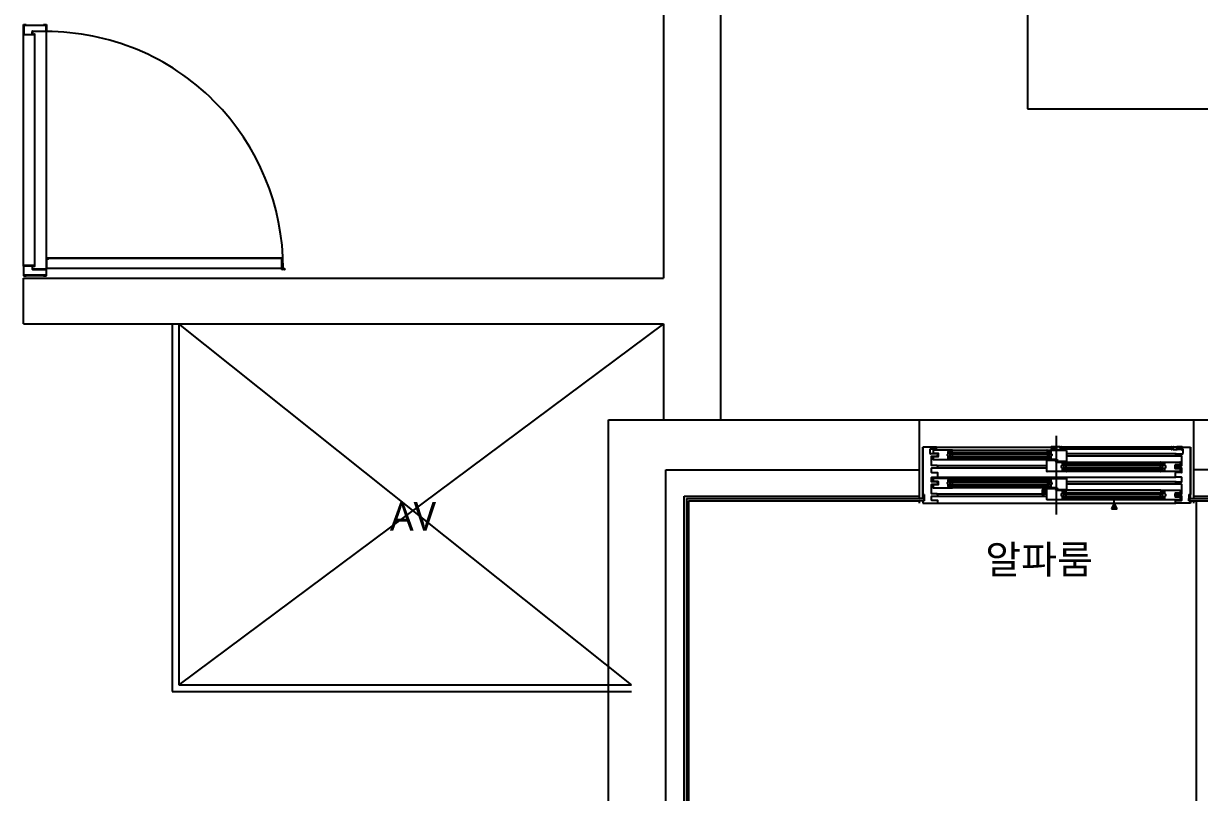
# Model space of a CAD drawing. Header units: millimetres. Extents: x -33000 to 294000, y 0 to 42408.
# Drawn here: x 9300 to 14445, y 19622 to 22990 of the extents above; entities that cross this region are included whole.
import ezdxf
from ezdxf.enums import TextEntityAlignment as Align

# ---------------------------------------------------------------- set-up
doc = ezdxf.new("R2010")
doc.units = ezdxf.units.MM
doc.header["$LTSCALE"] = 50
doc.layers.add('arch', color=8, linetype='Continuous')
doc.layers.add('실명', color=9, linetype='Continuous')
doc.styles.add('FORTELINE', font='malgun.ttf')

msp = doc.modelspace()

# ---------------------------------------------------------------- hatches: boundary and pattern name
at = {"layer": 'arch'}
h = msp.add_hatch(color=256, dxfattribs=at)
h.dxf.hatch_style = 1
h.paths.add_polyline_path([(14059.2, 20864.5), (14084.2, 20864.5), (14071.7, 20889.5)])

# ---------------------------------------------------------------- linework, layer by layer
for p, q in [((12099.6, 25674.6), (12099.6, 21874.5)), ((12349.6, 25674.6), (12349.6, 21254.5)), ((13692.1, 25674.6), (13692.1, 22616.3)), ((9299.6, 22941.9), (9299.6, 22984.5)), ((9299.6, 22984.5), (9311.6, 22984.5)), ((9311.6, 22982.9), (9301.2, 22982.9)), ((9301.2, 22982.9), (9301.2, 22941.9)), ((9311.6, 22984.5), (9311.6, 22982.9)), ((9337, 22943.5), (9337, 22953.7)), ((9338.6, 22953.7), (9338.6, 22943.5)), ((9339.4, 22956.1), (9397.2, 22956.1)), ((9397.2, 22954.5), (9339.4, 22954.5)), ((9387.6, 22982.9), (9387.6, 22984.5)), ((9387.6, 22984.5), (9399.6, 22984.5)), ((9398, 22982.9), (9387.6, 22982.9)), ((9398, 22956.9), (9398, 22982.9)), ((9399.6, 22984.5), (9399.6, 22956.9)), ((9399.6, 21962.5), (9399.6, 22954.5)), ((9299.6, 21927.1), (9299.6, 22941.9)), ((9348, 22939.5), (9302, 22939.5)), ((9339.4, 22942.7), (9348, 22942.7)), ((9349.6, 21927.9), (9349.6, 22941.1)), ((13692.1, 22616.3), (25734.6, 22616.3)), ((9299.6, 21927.1), (9299.6, 21884.5)), ((9301.2, 21886.1), (9301.2, 21927.1)), ((9348, 21929.5), (9302, 21929.5)), ((9337, 21925.5), (9337, 21915.3)), ((9338.6, 21915.3), (9338.6, 21925.5)), ((9339.4, 21926.3), (9348, 21926.3)), ((9398.6, 21958.3), (9398.6, 21919.3)), ((9399.4, 21958.3), (9399.4, 21919.3)), ((9399.8, 21962.5), (10429.1, 21962.5)), ((10429.1, 21961.7), (9399.8, 21961.7)), ((9407.6, 21960.9), (9399.8, 21960.9)), ((9399.8, 21960.1), (9407.6, 21960.1)), ((9400.4, 21959.3), (9407.6, 21959.3)), ((9400.4, 21918.3), (10425, 21918.3)), ((10430.5, 21913.6), (10426.3, 21917.8)), ((10430.1, 21915.6), (10430.1, 21960.7)), ((10430.9, 21915.6), (10430.9, 21960.7)), ((9299.6, 21884.5), (9311.6, 21884.5)), ((9299.6, 21874.5), (12099.6, 21874.5)), ((9299.6, 21674.5), (9299.6, 21874.5)), ((9311.6, 21886.1), (9301.2, 21886.1)), ((9311.6, 21884.5), (9311.6, 21886.1)), ((9397.2, 21914.5), (9339.4, 21914.5)), ((9339.4, 21912.9), (9397.2, 21912.9)), ((9398, 21886.1), (9387.6, 21886.1)), ((9387.6, 21886.1), (9387.6, 21884.5)), ((9387.6, 21884.5), (9399.6, 21884.5)), ((9398, 21912.1), (9398, 21886.1)), ((9399.6, 21912.1), (9399.6, 21917.5)), ((9399.6, 21884.5), (9399.6, 21912.1)), ((9400.4, 21917.5), (10425, 21917.5)), ((10429.9, 21913.1), (10425.7, 21917.2)), ((10441.9, 21913.3), (10431.2, 21913.3)), ((10441.9, 21912.5), (10431.2, 21912.5)), ((10441.9, 21914.6), (10431.9, 21914.6)), ((10441.9, 21913.8), (10431.9, 21913.8)), ((10441.9, 21915.9), (10433.9, 21915.9)), ((10433.9, 21914.6), (10433.9, 21915.9)), ((10441.9, 21915.1), (10433.9, 21915.1)), ((10435.6, 21912.5), (10435.6, 21915.9)), ((9299.6, 21674.5), (12099.6, 21674.5)), ((12099.6, 21674.5), (9979.6, 20094.5)), ((11959.6, 20094.5), (9979.6, 21674.5)), ((11859.6, 21254.5), (13219.6, 21254.5)), ((11859.6, 18464.5), (11859.6, 21254.5)), ((13219.6, 21034.5), (13219.6, 21254.5)), ((13219.6, 21254.5), (14419.6, 21254.5)), ((14419.6, 21254.5), (15599.6, 21254.5)), ((14419.6, 21034.5), (14419.6, 21254.5)), ((13819.6, 20839.5), (13819.6, 21184.5)), ((13219.6, 20909), (13219.6, 21134.5)), ((13234.6, 20909), (13234.6, 21134.5)), ((13234.6, 21134.5), (13234.6, 20927.5)), ((13292.6, 21134.5), (13234.6, 21134.5)), ((13266.6, 21106.5), (13266.6, 21125.5)), ((13267.6, 21126.5), (13292.6, 21126.5)), ((13296.1, 21105.5), (13267.6, 21105.5)), ((13271.6, 21054.5), (13271.6, 21094.5)), ((13272.6, 21095.5), (13296.1, 21095.5)), ((13279.6, 21120.5), (13279.6, 21109)), ((13364.1, 21121), (13280.1, 21121)), ((13280.1, 21108.5), (13300.9, 21108.5)), ((13292.6, 21134.5), (13819.2, 21134.5)), ((13293.6, 21127.5), (13293.6, 21133.5)), ((13296.6, 21104.4), (13296.6, 21105)), ((13296.6, 21096), (13296.6, 21096.7)), ((13301.9, 21107.5), (13301.9, 21093.5)), ((13342.1, 21098.3), (13342.1, 21102.7)), ((13342.3, 21103.2), (13345.3, 21104.9)), ((13345.3, 21096.2), (13342.3, 21097.9)), ((13345.6, 21105.3), (13345.6, 21115.5)), ((13345.6, 21085.5), (13345.6, 21095.7)), ((13346.1, 21116), (13361.1, 21116)), ((13352.6, 21111.5), (13789.1, 21111.5)), ((13352.6, 21111.5), (13352.6, 21089.5)), ((13352.6, 21105.5), (13789.1, 21105.5)), ((13352.6, 21095.5), (13789.1, 21095.5)), ((13360.6, 21114.5), (13357.6, 21114.5)), ((13357.6, 21114.5), (13357.6, 21113)), ((13357.6, 21113), (13362.1, 21113)), ((13361.1, 21116), (13361.1, 21115)), ((13362.6, 21113.5), (13362.6, 21120)), ((13362.6, 21120), (13364.1, 21120)), ((13362.6, 21114.1), (13365.1, 21111.5)), ((13362.6, 21105.5), (13362.6, 21095.5)), ((13364.1, 21121), (13777.6, 21121)), ((13779.1, 21114.1), (13776.5, 21111.5)), ((13777.6, 21121), (13861.6, 21121)), ((13779.1, 21120), (13777.6, 21120)), ((13779.1, 21113.5), (13779.1, 21120)), ((13779.1, 21105.5), (13779.1, 21095.5)), ((13784.1, 21113), (13779.6, 21113)), ((13795.6, 21116), (13780.6, 21116)), ((13780.6, 21116), (13780.6, 21115)), ((13781.1, 21114.5), (13784.1, 21114.5)), ((13784.1, 21114.5), (13784.1, 21113)), ((13789.1, 21111.5), (13789.1, 21089.5)), ((13796.1, 21104.8), (13796.1, 21115.5)), ((13796.1, 21085.5), (13796.1, 21095.2)), ((13796.2, 21125), (13796.2, 21123)), ((13799.3, 21102.7), (13796.3, 21104.4)), ((13796.3, 21095.7), (13799.3, 21097.4)), ((13835.2, 21136.5), (13796.7, 21136.5)), ((13796.7, 21135.5), (13818.7, 21135.5)), ((13818.7, 21125.5), (13796.7, 21125.5)), ((13796.7, 21122.5), (13798.7, 21122.5)), ((13797.2, 21124.5), (13818.7, 21124.5)), ((13797.2, 21123.3), (13797.2, 21124.5)), ((13798.7, 21123.3), (13797.2, 21123.3)), ((13798.7, 21122.5), (13798.7, 21123.3)), ((13799.6, 21097.8), (13799.6, 21102.2)), ((13819.2, 21135), (13819.2, 21126)), ((13819.2, 21124), (13819.2, 21123)), ((13819.7, 21122.5), (13833.2, 21122.5)), ((13834.2, 21131), (13834.2, 21135.5)), ((13834.2, 21135.5), (13835.2, 21135.5)), ((13834.2, 21123.5), (13834.2, 21129)), ((13834.2, 21126.5), (13841.7, 21126.5)), ((13841.2, 21130.5), (13834.7, 21130.5)), ((13834.7, 21129.5), (13841.2, 21129.5)), ((13838.1, 21136.5), (14326.6, 21136.5)), ((13841.7, 21136.5), (13841.2, 21136.5)), ((13841.2, 21135.5), (13841.7, 21135.5)), ((13841.7, 21135.5), (13841.7, 21131)), ((13841.7, 21129), (13841.7, 21125)), ((13842.7, 21125), (13842.7, 21135.5)), ((13842.7, 21134.5), (14322.1, 21134.5)), ((13842.7, 21126.5), (14322.1, 21126.5)), ((13862.1, 21120.5), (13862.1, 21072)), ((14343.1, 21105.5), (13862.1, 21105.5)), ((14343.1, 21095.5), (13862.1, 21095.5)), ((14322.1, 21125), (14322.1, 21135.5)), ((14323.1, 21136.5), (14323.6, 21136.5)), ((14323.6, 21135.5), (14323.1, 21135.5)), ((14323.1, 21135.5), (14323.1, 21131)), ((14323.1, 21129), (14323.1, 21125)), ((14323.1, 21126.5), (14330.6, 21126.5)), ((14323.6, 21130.5), (14330.1, 21130.5)), ((14330.1, 21129.5), (14323.6, 21129.5)), ((14329.6, 21136.5), (14368.1, 21136.5)), ((14330.6, 21135.5), (14329.6, 21135.5)), ((14330.6, 21131), (14330.6, 21135.5)), ((14330.6, 21123.5), (14330.6, 21129)), ((14345.1, 21122.5), (14331.6, 21122.5)), ((14342.6, 21104.4), (14342.6, 21105)), ((14342.6, 21096), (14342.6, 21096.7)), ((14343.1, 21105.5), (14371.6, 21105.5)), ((14366.6, 21095.5), (14343.1, 21095.5)), ((14345.6, 21135), (14345.6, 21126)), ((14345.6, 21127.5), (14345.6, 21133.5)), ((14345.6, 21124), (14345.6, 21123)), ((14368.1, 21135.5), (14346.1, 21135.5)), ((14346.1, 21125.5), (14368.1, 21125.5)), ((14367.6, 21124.5), (14346.1, 21124.5)), ((14346.6, 21134.5), (14404.6, 21134.5)), ((14371.6, 21126.5), (14346.6, 21126.5)), ((14366.1, 21122.5), (14366.1, 21123.3)), ((14366.1, 21123.3), (14367.6, 21123.3)), ((14368.1, 21122.5), (14366.1, 21122.5)), ((14367.6, 21123.3), (14367.6, 21124.5)), ((14367.6, 21054.5), (14367.6, 21094.5)), ((14368.6, 21125), (14368.6, 21123)), ((14372.6, 21106.5), (14372.6, 21125.5)), ((14404.6, 20909), (14404.6, 21134.5)), ((14404.6, 21134.5), (14404.6, 20927.5)), ((14419.6, 20909), (14419.6, 21134.5)), ((13296.1, 21053.5), (13272.6, 21053.5)), ((13272.6, 21043.5), (13296.1, 21043.5)), ((13279.6, 21092), (13279.6, 21080.5)), ((13300.9, 21092.5), (13280.1, 21092.5)), ((13280.1, 21080), (13364.1, 21080)), ((13296.1, 21053.5), (13777.1, 21053.5)), ((13296.1, 21043.5), (13777.1, 21043.5)), ((13296.6, 21052.4), (13296.6, 21053)), ((13296.6, 21044), (13296.6, 21044.7)), ((13361.1, 21085), (13346.1, 21085)), ((13352.6, 21089.5), (13789.1, 21089.5)), ((13362.1, 21088), (13357.6, 21088)), ((13357.6, 21088), (13357.6, 21086.5)), ((13357.6, 21086.5), (13360.6, 21086.5)), ((13361.1, 21086), (13361.1, 21085)), ((13362.6, 21087), (13365.1, 21089.5)), ((13362.6, 21081), (13362.6, 21087.5)), ((13364.1, 21081), (13362.6, 21081)), ((13364.1, 21080), (13777.6, 21080)), ((13779.1, 21087), (13776.5, 21089.5)), ((13777.1, 21028.5), (13777.1, 21077)), ((13777.6, 21081), (13779.1, 21081)), ((13821.1, 21080), (13777.6, 21080)), ((13777.6, 21077.5), (13813.6, 21077.5)), ((13779.1, 21085.5), (13779.1, 21087.5)), ((13779.6, 21085), (13779.1, 21085.5)), ((13779.1, 21084.5), (13779.6, 21085)), ((13779.1, 21081), (13779.1, 21084.5)), ((13779.6, 21088), (13784.1, 21088)), ((13780.6, 21086), (13780.6, 21085)), ((13780.6, 21085), (13795.6, 21085)), ((13784.1, 21086.5), (13781.1, 21086.5)), ((13784.1, 21088), (13784.1, 21086.5)), ((13813.6, 21077.5), (13822.1, 21076.6)), ((13822.1, 21075.5), (13813.6, 21074.5)), ((13813.6, 21074.5), (13813.6, 21073.1)), ((13813.6, 21073.1), (13818, 21069)), ((13816.6, 21073), (13816.6, 21073.1)), ((13817, 21073.6), (13825.6, 21074.5)), ((13825.6, 21071.5), (13817, 21072.5)), ((13818, 21069), (13861.6, 21069)), ((13825.6, 21076), (13821.1, 21080)), ((13822.6, 21076.1), (13822.6, 21076)), ((13825.6, 21074.5), (13825.6, 21076)), ((13861.6, 21071.5), (13825.6, 21071.5)), ((13839.6, 21051.2), (13839.6, 21046.8)), ((13842.8, 21053.4), (13839.8, 21051.7)), ((13839.8, 21046.4), (13842.8, 21044.7)), ((13843.1, 21063.5), (13843.1, 21053.8)), ((13843.1, 21044.2), (13843.1, 21033.5)), ((13858.6, 21064), (13843.6, 21064)), ((13850.1, 21060), (13850.1, 21038)), ((13850.1, 21060), (14283.3, 21060)), ((13850.1, 21054), (14283.3, 21054)), ((13850.1, 21044), (14283.3, 21044)), ((13855.1, 21061), (13855.1, 21062.5)), ((13855.1, 21062.5), (13858.1, 21062.5)), ((13859.6, 21061), (13855.1, 21061)), ((13858.6, 21063), (13858.6, 21064)), ((13861.6, 21068), (13860.1, 21068)), ((13860.1, 21068), (13860.1, 21061.5)), ((13860.1, 21062.6), (13862.6, 21060)), ((13860.1, 21054), (13860.1, 21044)), ((13861.6, 21069), (14275.1, 21069)), ((14273.3, 21054), (14273.3, 21044)), ((14276.6, 21062.6), (14274, 21060)), ((14275.1, 21069), (14359.1, 21069)), ((14276.6, 21068), (14275.1, 21068)), ((14276.6, 21061.5), (14276.6, 21068)), ((14281.6, 21061), (14277.1, 21061)), ((14293.1, 21064), (14278.1, 21064)), ((14278.1, 21064), (14278.1, 21063)), ((14278.6, 21062.5), (14281.6, 21062.5)), ((14281.6, 21062.5), (14281.6, 21061)), ((14283.3, 21060), (14283.3, 21038)), ((14293.6, 21053.3), (14293.6, 21063.5)), ((14293.6, 21033.5), (14293.6, 21043.7)), ((14296.8, 21051.2), (14293.8, 21052.9)), ((14293.8, 21044.2), (14296.8, 21045.9)), ((14297.1, 21046.3), (14297.1, 21050.7)), ((14337.3, 21055.5), (14337.3, 21041.5)), ((14359.1, 21056.5), (14338.3, 21056.5)), ((14342.6, 21052.4), (14342.6, 21053)), ((14342.6, 21044), (14342.6, 21044.7)), ((14343.1, 21053.5), (14366.6, 21053.5)), ((14366.6, 21043.5), (14343.1, 21043.5)), ((14359.6, 21068.5), (14359.6, 21057)), ((12109.6, 21034.5), (13219.6, 21034.5)), ((12109.6, 18214.5), (12109.6, 21034.5)), ((13271.6, 21024), (13271.6, 21042.5)), ((13271.6, 20983), (13271.6, 21001.5)), ((13272.6, 21023), (13298.6, 21023)), ((13272.6, 21002.5), (13298.6, 21002.5)), ((13279.6, 20997), (13279.6, 20985.5)), ((13364.1, 20997.5), (13280.1, 20997.5)), ((13298.6, 21002.5), (14340.6, 21002.5)), ((13299.6, 21003.5), (13299.6, 21022)), ((13345.6, 20981.8), (13345.6, 20992)), ((13346.1, 20992.5), (13361.1, 20992.5)), ((13361.1, 20992.5), (13361.1, 20991.5)), ((13362.6, 20990), (13362.6, 20996.5)), ((13362.6, 20996.5), (13364.1, 20996.5)), ((13364.1, 20997.5), (13777.6, 20997.5)), ((13861.6, 21028), (13777.6, 21028)), ((13777.6, 20997.5), (13861.6, 20997.5)), ((13779.1, 20996.5), (13777.6, 20996.5)), ((13779.1, 20990), (13779.1, 20996.5)), ((13795.6, 20992.5), (13780.6, 20992.5)), ((13780.6, 20992.5), (13780.6, 20991.5)), ((13796.1, 20981.3), (13796.1, 20992)), ((13843.6, 21033), (13858.6, 21033)), ((13850.1, 21038), (14283.3, 21038)), ((13855.1, 21034.5), (13855.1, 21036)), ((13855.1, 21036), (13859.6, 21036)), ((13858.1, 21034.5), (13855.1, 21034.5)), ((13858.6, 21033), (13858.6, 21034)), ((13860.1, 21035.5), (13862.6, 21038)), ((13860.1, 21035.5), (13860.1, 21029)), ((13860.1, 21029), (13861.6, 21029)), ((14275.1, 21028), (13861.6, 21028)), ((13862.1, 20997), (13862.1, 20948.5)), ((14276.6, 21035.5), (14274, 21038)), ((14275.1, 21029), (14276.6, 21029)), ((14359.1, 21028), (14275.1, 21028)), ((14276.6, 21029), (14276.6, 21035.5)), ((14277.1, 21036), (14281.6, 21036)), ((14278.1, 21034), (14278.1, 21033)), ((14278.1, 21033), (14293.1, 21033)), ((14281.6, 21034.5), (14278.6, 21034.5)), ((14281.6, 21036), (14281.6, 21034.5)), ((14338.3, 21040.5), (14359.1, 21040.5)), ((14339.6, 21003.5), (14339.6, 21022)), ((14366.6, 21023), (14340.6, 21023)), ((14366.6, 21002.5), (14340.6, 21002.5)), ((14359.6, 21040), (14359.6, 21028.5)), ((14367.6, 21024), (14367.6, 21042.5)), ((14367.6, 20983), (14367.6, 21001.5)), ((15599.6, 21034.5), (14419.6, 21034.5)), ((13271.6, 20931), (13271.6, 20971)), ((13296.1, 20982), (13272.6, 20982)), ((13272.6, 20972), (13296.1, 20972)), ((13279.6, 20968.5), (13279.6, 20957)), ((13280.1, 20985), (13300.9, 20985)), ((13300.9, 20969), (13280.1, 20969)), ((13280.1, 20956.5), (13364.1, 20956.5)), ((13296.6, 20980.9), (13296.6, 20981.5)), ((13296.6, 20972.5), (13296.6, 20973.2)), ((13301.9, 20984), (13301.9, 20970)), ((13342.1, 20974.8), (13342.1, 20979.2)), ((13342.3, 20979.7), (13345.3, 20981.4)), ((13345.3, 20972.7), (13342.3, 20974.4)), ((13345.6, 20962), (13345.6, 20972.2)), ((13361.1, 20961.5), (13346.1, 20961.5)), ((13352.6, 20988), (13352.6, 20966)), ((13352.6, 20988), (13789.1, 20988)), ((13352.6, 20982), (13789.1, 20982)), ((13352.6, 20972), (13789.1, 20972)), ((13352.6, 20966), (13789.1, 20966)), ((13360.6, 20991), (13357.6, 20991)), ((13357.6, 20991), (13357.6, 20989.5)), ((13357.6, 20989.5), (13362.1, 20989.5)), ((13362.1, 20964.5), (13357.6, 20964.5)), ((13357.6, 20964.5), (13357.6, 20963)), ((13357.6, 20963), (13360.6, 20963)), ((13361.1, 20962.5), (13361.1, 20961.5)), ((13362.6, 20990.6), (13365.1, 20988)), ((13362.6, 20982), (13362.6, 20972)), ((13362.6, 20963.5), (13365.1, 20966)), ((13362.6, 20957.5), (13362.6, 20964)), ((13364.1, 20957.5), (13362.6, 20957.5)), ((13777.6, 20956.5), (13364.1, 20956.5)), ((13757.6, 20927.1), (13757.6, 20948.3)), ((13760.7, 20945.7), (13757.8, 20927.3)), ((13758.6, 20949.3), (13766.2, 20949.6)), ((13764.9, 20947.2), (13762.6, 20947.2)), ((13764.9, 20947.2), (13764.9, 20949.5)), ((13764.9, 20927.1), (13764.9, 20947.2)), ((13766.2, 20949.6), (13774.5, 20950.9)), ((13766.2, 20930), (13766.2, 20949.6)), ((13777.1, 20953), (13774.5, 20953)), ((13774.5, 20953), (13774.5, 20930.4)), ((13779.1, 20990.6), (13776.5, 20988)), ((13779.1, 20963.5), (13776.5, 20966)), ((13777.1, 20905), (13777.1, 20953.5)), ((13777.6, 20957.5), (13779.1, 20957.5)), ((13821.1, 20956.5), (13777.6, 20956.5)), ((13777.6, 20954), (13813.6, 20954)), ((13779.1, 20982), (13779.1, 20972)), ((13779.1, 20957.5), (13779.1, 20964)), ((13784.1, 20989.5), (13779.6, 20989.5)), ((13779.6, 20964.5), (13784.1, 20964.5)), ((13780.6, 20962.5), (13780.6, 20961.5)), ((13780.6, 20961.5), (13795.6, 20961.5)), ((13781.1, 20991), (13784.1, 20991)), ((13784.1, 20963), (13781.1, 20963)), ((13784.1, 20991), (13784.1, 20989.5)), ((13784.1, 20964.5), (13784.1, 20963)), ((13789.1, 20988), (13789.1, 20966)), ((13796.1, 20962), (13796.1, 20971.7)), ((13799.3, 20979.2), (13796.3, 20980.9)), ((13796.3, 20972.2), (13799.3, 20973.9)), ((13799.6, 20974.3), (13799.6, 20978.7)), ((13813.6, 20954), (13822.1, 20953.1)), ((13822.1, 20952), (13813.6, 20951)), ((13813.6, 20951), (13813.6, 20949.6)), ((13813.6, 20949.6), (13818, 20945.5)), ((13816.6, 20949.5), (13816.6, 20949.6)), ((13817, 20950.1), (13825.6, 20951)), ((13825.6, 20948), (13817, 20949)), ((13818, 20945.5), (13861.6, 20945.5)), ((13825.6, 20952.5), (13821.1, 20956.5)), ((13822.6, 20952.6), (13822.6, 20952.5)), ((13825.6, 20951), (13825.6, 20952.5)), ((13861.6, 20948), (13825.6, 20948)), ((13858.6, 20940.5), (13843.6, 20940.5)), ((13858.6, 20939.5), (13858.6, 20940.5)), ((13861.6, 20944.5), (13860.1, 20944.5)), ((13860.1, 20944.5), (13860.1, 20938)), ((14275.1, 20945.5), (13861.6, 20945.5)), ((14343.1, 20982), (13862.1, 20982)), ((14343.1, 20972), (13862.1, 20972)), ((14275.1, 20945.5), (14359.1, 20945.5)), ((14276.6, 20944.5), (14275.1, 20944.5)), ((14276.6, 20938), (14276.6, 20944.5)), ((14293.1, 20940.5), (14278.1, 20940.5)), ((14278.1, 20940.5), (14278.1, 20939.5)), ((14342.6, 20980.9), (14342.6, 20981.5)), ((14342.6, 20972.5), (14342.6, 20973.2)), ((14343.1, 20982), (14366.6, 20982)), ((14366.6, 20972), (14343.1, 20972)), ((14359.6, 20945), (14359.6, 20933.5)), ((14367.6, 20931), (14367.6, 20971)), ((12189.6, 18134.5), (12189.6, 20919.5)), ((12189.6, 20919.5), (13219.6, 20919.5)), ((12199.6, 20909.5), (12199.6, 18124.5)), ((12199.6, 20909.5), (13219.6, 20909.5)), ((12209.6, 20899.5), (12209.6, 18114.5)), ((12209.6, 20899.5), (13219.6, 20899.5)), ((13240.6, 20909), (13219.6, 20909)), ((13219.6, 20889.5), (13219.6, 20899.5)), ((13240.6, 20899.5), (13219.6, 20899.5)), ((13240.6, 20927.5), (13234.6, 20927.5)), ((13234.6, 20899.5), (13240.6, 20899.5)), ((13234.6, 20899.5), (13234.6, 20889.5)), ((13234.6, 20889.5), (13298.6, 20889.5)), ((13240.6, 20927.5), (13240.6, 20899.5)), ((13240.6, 20899.5), (13240.6, 20909)), ((13271.6, 20902.5), (13271.6, 20919)), ((13296.1, 20930), (13272.6, 20930)), ((13272.6, 20920), (13296.1, 20920)), ((13298.6, 20901.5), (13272.6, 20901.5)), ((13296.1, 20930), (13757.6, 20930)), ((13296.1, 20920), (13777.1, 20920)), ((13296.6, 20928.9), (13296.6, 20929.5)), ((13296.6, 20920.5), (13296.6, 20921.2)), ((13298.6, 20889.5), (14340.6, 20889.5)), ((13299.6, 20890.5), (13299.6, 20900.5)), ((13758.6, 20926.1), (13763.9, 20926.1)), ((13766.2, 20930), (13764.9, 20930)), ((13777.1, 20926.1), (13766.2, 20930)), ((13774.5, 20930.4), (13777.1, 20930.4)), ((13861.6, 20904.5), (13777.6, 20904.5)), ((13839.6, 20927.7), (13839.6, 20923.3)), ((13842.8, 20929.9), (13839.8, 20928.2)), ((13839.8, 20922.9), (13842.8, 20921.2)), ((13843.1, 20940), (13843.1, 20930.3)), ((13843.1, 20920.7), (13843.1, 20910)), ((13843.6, 20909.5), (13858.6, 20909.5)), ((13850.1, 20936.5), (13850.1, 20914.5)), ((13850.1, 20936.5), (14283.3, 20936.5)), ((13850.1, 20930.5), (14283.3, 20930.5)), ((13850.1, 20920.5), (14283.3, 20920.5)), ((13850.1, 20914.5), (14283.3, 20914.5)), ((13855.1, 20937.5), (13855.1, 20939)), ((13855.1, 20939), (13858.1, 20939)), ((13859.6, 20937.5), (13855.1, 20937.5)), ((13855.1, 20911), (13855.1, 20912.5)), ((13855.1, 20912.5), (13859.6, 20912.5)), ((13858.1, 20911), (13855.1, 20911)), ((13858.6, 20909.5), (13858.6, 20910.5)), ((13860.1, 20939.1), (13862.6, 20936.5)), ((13860.1, 20930.5), (13860.1, 20920.5)), ((13860.1, 20912), (13862.6, 20914.5)), ((13860.1, 20912), (13860.1, 20905.5)), ((13860.1, 20905.5), (13861.6, 20905.5)), ((14275.1, 20904.5), (13861.6, 20904.5)), ((14071.7, 20889.5), (14059.2, 20864.5)), ((14071.7, 20889.5), (14071.7, 20914.5)), ((14084.2, 20864.5), (14071.7, 20889.5)), ((14273.3, 20930.5), (14273.3, 20920.5)), ((14276.6, 20939.1), (14274, 20936.5)), ((14276.6, 20912), (14274, 20914.5)), ((14275.1, 20905.5), (14276.6, 20905.5)), ((14359.1, 20904.5), (14275.1, 20904.5)), ((14276.6, 20905.5), (14276.6, 20912)), ((14281.6, 20937.5), (14277.1, 20937.5)), ((14277.1, 20912.5), (14281.6, 20912.5)), ((14278.1, 20910.5), (14278.1, 20909.5)), ((14278.1, 20909.5), (14293.1, 20909.5)), ((14278.6, 20939), (14281.6, 20939)), ((14281.6, 20911), (14278.6, 20911)), ((14281.6, 20939), (14281.6, 20937.5)), ((14281.6, 20912.5), (14281.6, 20911)), ((14283.3, 20936.5), (14283.3, 20914.5)), ((14293.6, 20929.8), (14293.6, 20940)), ((14293.6, 20910), (14293.6, 20920.2)), ((14296.8, 20927.7), (14293.8, 20929.4)), ((14293.8, 20920.7), (14296.8, 20922.4)), ((14297.1, 20922.8), (14297.1, 20927.2)), ((14337.3, 20932), (14337.3, 20918)), ((14359.1, 20933), (14338.3, 20933)), ((14338.3, 20917), (14359.1, 20917)), ((14339.6, 20890.5), (14339.6, 20900.5)), ((14340.6, 20901.5), (14366.6, 20901.5)), ((14404.6, 20889.5), (14340.6, 20889.5)), ((14342.6, 20928.9), (14342.6, 20929.5)), ((14342.6, 20920.5), (14342.6, 20921.2)), ((14343.1, 20930), (14366.6, 20930)), ((14366.6, 20920), (14343.1, 20920)), ((14359.6, 20916.5), (14359.6, 20905)), ((14359.6, 20905.5), (14359.6, 20905)), ((14367.6, 20902.5), (14367.6, 20919)), ((14398.6, 20927.5), (14404.6, 20927.5)), ((14398.6, 20927.5), (14398.6, 20899.5)), ((14398.6, 20909), (14419.6, 20909)), ((14398.6, 20899.5), (14398.6, 20909)), ((14398.6, 20899.5), (14419.6, 20899.5)), ((14404.6, 20899.5), (14398.6, 20899.5)), ((14404.6, 20899.5), (14404.6, 20889.5)), ((14419.6, 20919.5), (15614.6, 20919.5)), ((14419.6, 20909.5), (15599.6, 20909.5)), ((14419.6, 20889.5), (14419.6, 20899.5)), ((14419.6, 20899.5), (15599.6, 20899.5)), ((14059.2, 20864.5), (14084.2, 20864.5))]:
    msp.add_line(p, q, dxfattribs=at)
at = {"layer": 'arch', "linetype": 'Continuous'}
for p, q in [((9949.6, 21674.5), (9949.6, 20064.5)), ((9979.6, 21674.5), (9979.6, 20094.5)), ((12099.6, 21674.5), (12099.6, 21254.5)), ((9979.6, 20094.5), (11959.6, 20094.5)), ((9949.6, 20064.5), (11959.6, 20064.5))]:
    msp.add_line(p, q, dxfattribs=at)
at = {"layer": 'arch', "ltscale": 2}
msp.add_line((14429.6, 20899.5), (14429.6, 18114.5), dxfattribs=at)
at = {"layer": 'arch'}
for points in [[(9394.6, 22982.9), (9394.6, 22981.3), (9304.6, 22981.3), (9304.6, 22982.9)], [(9394.6, 21886.1), (9394.6, 21887.7), (9304.6, 21887.7), (9304.6, 21886.1)]]:
    msp.add_lwpolyline(points, close=True, dxfattribs=at)
for points in [[(9302, 22941.1), (9348, 22941.1)], [(9302, 21927.9), (9348, 21927.9)]]:
    msp.add_lwpolyline(points, dxfattribs=at)
for centre in [(13838.1, 21133.5), (14326.6, 21133.5)]:
    msp.add_circle(centre, 3, dxfattribs=at)
for centre, radius, start, end in [((9339.4, 22953.7), 2.4, 90, 180), ((9339.4, 22953.7), 0.8, 90, 180), ((9397.2, 22956.9), 0.8, 270, 0), ((9397.2, 22956.9), 2.4, 270, 0), ((9398.6, 21917.5), 1037, 359.9128, 89.9442), ((9302, 22941.9), 2.4, 180, 270), ((9302, 22941.9), 0.8, 180, 270), ((9339.4, 22943.5), 2.4, 180, 270), ((9339.4, 22943.5), 0.8, 180, 270), ((9348, 22941.1), 1.6, 270, 90), ((9302, 21927.1), 2.4, 90, 180), ((9302, 21927.1), 0.8, 90, 180), ((9339.4, 21925.5), 2.4, 90, 180), ((9339.4, 21925.5), 0.8, 90, 180), ((9348, 21927.9), 1.6, 270, 90), ((9399.8, 21961.3), 1.2, 90, 270), ((9400.4, 21958.3), 1.8, 90, 180), ((9400.4, 21919.3), 1.8, 180, 270), ((9399.8, 21961.3), 0.4, 90, 270), ((9400.4, 21958.3), 1, 90, 180), ((9400.4, 21919.3), 1, 180, 270), ((9407.6, 21960.5), 1.2, 270, 90), ((9407.6, 21960.5), 0.4, 270, 90), ((10425, 21916.5), 1.8, 45.2645, 90), ((10429.1, 21960.7), 1.8, 0, 90), ((10429.1, 21960.7), 1, 0, 90), ((9339.4, 21915.3), 2.4, 180, 270), ((9339.4, 21915.3), 0.8, 180, 270), ((9397.2, 21912.1), 2.4, 0, 90), ((9397.2, 21912.1), 0.8, 0, 90), ((10425, 21916.5), 1, 45.2645, 90), ((10431.2, 21914.3), 1.8, 225.2645, 270), ((10431.9, 21915.6), 1.8, 180, 270), ((10431.2, 21914.3), 1, 225.2645, 270), ((10431.9, 21915.6), 1, 180, 270), ((10441.9, 21914.2), 1.7, 270, 90), ((10441.9, 21914.2), 0.9, 270, 90), ((10441.9, 21914.2), 0.4, 270, 90), ((13267.6, 21125.5), 1, 90, 180), ((13267.6, 21106.5), 1, 180, 270), ((13272.6, 21094.5), 1, 90, 180), ((13280.1, 21120.5), 0.5, 90, 180), ((13280.1, 21109), 0.5, 180, 270), ((13292.6, 21133.5), 1, 0, 90), ((13292.6, 21127.5), 1, 270, 0), ((13296.1, 21105), 0.5, 0, 90), ((13296.1, 21096), 0.5, 270, 0), ((13297.6, 21104.4), 1, 180, 255.5225), ((13297.6, 21096.7), 1, 104.4775, 180), ((13296.6, 21100.5), 3, 284.4775, 75.5225), ((13300.9, 21107.5), 1, 0, 90), ((13342.6, 21102.7), 0.5, 119.7449, 180), ((13342.6, 21098.3), 0.5, 180, 240.2551), ((13345.1, 21105.3), 0.5, 299.7449, 360), ((13345.1, 21095.7), 0.5, 0, 60.2551), ((13346.1, 21115.5), 0.5, 90, 180), ((13360.6, 21115), 0.5, 270, 0), ((13362.1, 21113.5), 0.5, 270, 0), ((13364.1, 21120.5), 0.5, 270, 90), ((13777.6, 21120.5), 0.5, 90, 270), ((13779.6, 21113.5), 0.5, 180, 270), ((13781.1, 21115), 0.5, 180, 270), ((13795.6, 21115.5), 0.5, 0, 90), ((13796.6, 21104.8), 0.5, 180, 240.2551), ((13796.6, 21095.2), 0.5, 119.7449, 180), ((13796.7, 21136), 0.5, 90, 270), ((13796.7, 21125), 0.5, 90, 180), ((13796.7, 21123), 0.5, 180, 270), ((13799.1, 21102.2), 0.5, 0, 60.2551), ((13799.1, 21097.8), 0.5, 299.7449, 360), ((13818.7, 21135), 0.5, 0, 90), ((13818.7, 21126), 0.5, 270, 0), ((13818.7, 21124), 0.5, 0, 90), ((13819.7, 21123), 0.5, 180, 270), ((13833.2, 21123.5), 1, 270, 0), ((13834.7, 21131), 0.5, 180, 270), ((13834.7, 21129), 0.5, 90, 180), ((13835.2, 21136), 0.5, 270, 90), ((13841.2, 21136), 0.5, 90, 270), ((13841.2, 21131), 0.5, 270, 0), ((13841.2, 21129), 0.5, 0, 90), ((13841.7, 21135.5), 1, 0, 90), ((13842.2, 21125), 0.5, 180, 0), ((13861.6, 21120.5), 0.5, 0, 90), ((14323.1, 21135.5), 1, 90, 180), ((14322.6, 21125), 0.5, 180, 0), ((14323.6, 21131), 0.5, 180, 270), ((14323.6, 21129), 0.5, 90, 180), ((14323.6, 21136), 0.5, 270, 90), ((14329.6, 21136), 0.5, 90, 270), ((14330.1, 21131), 0.5, 270, 0), ((14330.1, 21129), 0.5, 0, 90), ((14331.6, 21123.5), 1, 180, 270), ((14342.6, 21100.5), 3, 104.4775, 255.5225), ((14341.6, 21104.4), 1, 284.4775, 0), ((14341.6, 21096.7), 1, 0, 75.5225), ((14343.1, 21105), 0.5, 90, 180), ((14343.1, 21096), 0.5, 180, 270), ((14345.1, 21123), 0.5, 270, 0), ((14346.1, 21135), 0.5, 90, 180), ((14346.6, 21133.5), 1, 90, 180), ((14346.6, 21127.5), 1, 180, 270), ((14346.1, 21126), 0.5, 180, 270), ((14346.1, 21124), 0.5, 90, 180), ((14366.6, 21094.5), 1, 0, 90), ((14368.1, 21136), 0.5, 270, 90), ((14368.1, 21125), 0.5, 0, 90), ((14368.1, 21123), 0.5, 270, 0), ((14371.6, 21125.5), 1, 0, 90), ((14371.6, 21106.5), 1, 270, 0), ((13272.6, 21054.5), 1, 180, 270), ((13272.6, 21042.5), 1, 90, 180), ((13280.1, 21092), 0.5, 90, 180), ((13280.1, 21080.5), 0.5, 180, 270), ((13296.1, 21053), 0.5, 0, 90.0003), ((13296.1, 21044), 0.5, 270, 0), ((13297.6, 21052.4), 1, 180, 255.5225), ((13297.6, 21044.7), 1, 104.4775, 180), ((13296.6, 21048.5), 3, 284.4775, 75.5225), ((13300.9, 21093.5), 1, 270, 0), ((13346.1, 21085.5), 0.5, 180, 270), ((13360.6, 21086), 0.5, 0, 90), ((13362.1, 21087.5), 0.5, 0, 90), ((13364.1, 21080.5), 0.5, 360, 90), ((13364.1, 21080.5), 0.5, 270, 0), ((13777.6, 21080.5), 0.5, 90, 180), ((13777.6, 21080.5), 0.5, 180, 270), ((13777.6, 21077), 0.5, 90, 180), ((13779.6, 21087.5), 0.5, 90, 180), ((13781.1, 21086), 0.5, 90, 180), ((13795.6, 21085.5), 0.5, 270, 0), ((13817.1, 21073.1), 0.5, 96.3464, 180), ((13817.1, 21073), 0.5, 180, 263.666), ((13822.1, 21076.1), 0.5, 0, 83.666), ((13822.1, 21076), 0.5, 276.3464, 0), ((13840.1, 21051.2), 0.5, 119.7449, 180), ((13840.1, 21046.8), 0.5, 180, 240.2551), ((13842.6, 21053.8), 0.5, 299.7449, 0), ((13842.6, 21044.2), 0.5, 360, 60.2551), ((13843.6, 21063.5), 0.5, 90, 180), ((13858.1, 21063), 0.5, 270, 0), ((13859.6, 21061.5), 0.5, 270, 0), ((13861.6, 21072), 0.5, 270, 0), ((13861.6, 21068.5), 0.5, 270, 90), ((14275.1, 21068.5), 0.5, 90, 270), ((14277.1, 21061.5), 0.5, 180, 270), ((14278.6, 21063), 0.5, 180, 270), ((14293.1, 21063.5), 0.5, 0, 90), ((14294.1, 21053.3), 0.5, 180, 240.2551), ((14294.1, 21043.7), 0.5, 119.7449, 180), ((14296.6, 21050.7), 0.5, 0, 60.2551), ((14296.6, 21046.3), 0.5, 299.7449, 360), ((14338.3, 21055.5), 1, 90, 180), ((14342.6, 21048.5), 3, 104.4775, 255.5225), ((14341.6, 21052.4), 1, 284.4775, 0), ((14341.6, 21044.7), 1, 0, 75.5225), ((14343.1, 21053), 0.5, 89.9997, 180), ((14343.1, 21044), 0.5, 180, 270), ((14359.1, 21068.5), 0.5, 0, 90), ((14359.1, 21057), 0.5, 270, 0), ((14366.6, 21054.5), 1, 270, 0), ((14366.6, 21042.5), 1, 0, 90), ((13272.6, 21024), 1, 180, 270), ((13272.6, 21001.5), 1, 90, 180), ((13280.1, 20997), 0.5, 90, 180), ((13298.6, 21022), 1, 0, 90), ((13298.6, 21003.5), 1, 270, 0), ((13346.1, 20992), 0.5, 90, 180), ((13364.1, 20997), 0.5, 270, 90), ((13777.6, 21028.5), 0.5, 180, 270), ((13777.6, 20997), 0.5, 90, 270), ((13795.6, 20992), 0.5, 0, 90), ((13843.6, 21033.5), 0.5, 180, 270), ((13858.1, 21034), 0.5, 0, 90), ((13859.6, 21035.5), 0.5, 0, 90), ((13861.6, 21028.5), 0.5, 270, 90), ((13861.6, 20997), 0.5, 0, 90), ((14275.1, 21028.5), 0.5, 90, 180), ((14275.1, 21028.5), 0.5, 180, 270), ((14277.1, 21035.5), 0.5, 90, 180), ((14278.6, 21034), 0.5, 90, 180), ((14293.1, 21033.5), 0.5, 270, 0), ((14338.3, 21041.5), 1, 180, 270), ((14340.6, 21022), 1, 90, 180), ((14340.6, 21003.5), 1, 180, 270), ((14359.1, 21040), 0.5, 0, 90), ((14359.1, 21028.5), 0.5, 270, 0), ((14366.6, 21024), 1, 270, 0), ((14366.6, 21001.5), 1, 0, 90), ((13272.6, 20983), 1, 180, 270), ((13272.6, 20971), 1, 90, 180), ((13280.1, 20985.5), 0.5, 180, 270), ((13280.1, 20968.5), 0.5, 90, 180), ((13280.1, 20957), 0.5, 180, 270), ((13296.1, 20981.5), 0.5, 0, 90), ((13296.1, 20972.5), 0.5, 270, 0), ((13297.6, 20980.9), 1, 180, 255.5225), ((13297.6, 20973.2), 1, 104.4775, 180), ((13296.6, 20977), 3, 284.4775, 75.5225), ((13300.9, 20984), 1, 0, 90), ((13300.9, 20970), 1, 270, 0), ((13342.6, 20979.2), 0.5, 119.7449, 180), ((13342.6, 20974.8), 0.5, 180, 240.2551), ((13345.1, 20981.8), 0.5, 299.7449, 360), ((13345.1, 20972.2), 0.5, 0, 60.2551), ((13346.1, 20962), 0.5, 180, 270), ((13360.6, 20991.5), 0.5, 270, 0), ((13360.6, 20962.5), 0.5, 0, 90), ((13362.1, 20990), 0.5, 270, 0), ((13362.1, 20964), 0.5, 0, 90), ((13364.1, 20957), 0.5, 360, 90), ((13364.1, 20957), 0.5, 270, 0), ((13758.6, 20948.3), 1, 92.2775, 180), ((13762.6, 20945.4), 1.88, 90, 168.8801), ((13777.6, 20957), 0.5, 90, 180), ((13777.6, 20957), 0.5, 180, 270), ((13777.6, 20953.5), 0.5, 90, 180), ((13779.6, 20990), 0.5, 180, 270), ((13779.6, 20964), 0.5, 90, 180), ((13781.1, 20991.5), 0.5, 180, 270), ((13781.1, 20962.5), 0.5, 90, 180), ((13795.6, 20962), 0.5, 270, 0), ((13796.6, 20981.3), 0.5, 180, 240.2551), ((13796.6, 20971.7), 0.5, 119.7449, 180), ((13799.1, 20978.7), 0.5, 0, 60.2551), ((13799.1, 20974.3), 0.5, 299.7449, 360), ((13817.1, 20949.6), 0.5, 96.3464, 180), ((13817.1, 20949.5), 0.5, 180, 263.666), ((13822.1, 20952.6), 0.5, 0, 83.666), ((13822.1, 20952.5), 0.5, 276.3464, 0), ((13843.6, 20940), 0.5, 90, 180), ((13861.6, 20948.5), 0.5, 270, 0), ((13861.6, 20945), 0.5, 270, 90), ((14275.1, 20945), 0.5, 90, 270), ((14293.1, 20940), 0.5, 0, 90), ((14342.6, 20977), 3, 104.4775, 255.5225), ((14341.6, 20980.9), 1, 284.4775, 0), ((14341.6, 20973.2), 1, 0, 75.5225), ((14343.1, 20981.5), 0.5, 90, 180), ((14343.1, 20972.5), 0.5, 180, 270), ((14359.1, 20945), 0.5, 0, 90), ((14366.6, 20983), 1, 270, 0), ((14366.6, 20971), 1, 0, 90), ((13272.6, 20931), 1, 180, 270), ((13272.6, 20919), 1, 90, 180), ((13272.6, 20902.5), 1, 180, 270), ((13296.1, 20929.5), 0.5, 0, 90), ((13296.1, 20920.5), 0.5, 270, 0), ((13297.6, 20928.9), 1, 180, 255.5225), ((13297.6, 20921.2), 1, 104.4775, 180), ((13296.6, 20925), 3, 284.4775, 75.5225), ((13298.6, 20900.5), 1, 0, 90), ((13298.6, 20890.5), 1, 270, 0), ((13758.6, 20927.1), 1, 180, 270), ((13758.8, 20927.1), 1, 171.0635, 270), ((13763.9, 20927.1), 1, 270, 0.0858), ((13777.6, 20905), 0.5, 180, 270), ((13840.1, 20927.7), 0.5, 119.7449, 180), ((13840.1, 20923.3), 0.5, 180, 240.2551), ((13842.6, 20930.3), 0.5, 299.7449, 0), ((13842.6, 20920.7), 0.5, 360, 60.2551), ((13843.6, 20910), 0.5, 180, 270), ((13858.1, 20939.5), 0.5, 270, 0), ((13858.1, 20910.5), 0.5, 0, 90), ((13859.6, 20938), 0.5, 270, 0), ((13859.6, 20912), 0.5, 0, 90), ((13861.6, 20905), 0.5, 270, 90), ((14275.1, 20905), 0.5, 90, 180), ((14275.1, 20905), 0.5, 180, 270), ((14277.1, 20938), 0.5, 180, 270), ((14277.1, 20912), 0.5, 90, 180), ((14278.6, 20939.5), 0.5, 180, 270), ((14278.6, 20910.5), 0.5, 90, 180), ((14293.1, 20910), 0.5, 270, 0), ((14294.1, 20929.8), 0.5, 180, 240.2551), ((14294.1, 20920.2), 0.5, 119.7449, 180), ((14296.6, 20927.2), 0.5, 0, 60.2551), ((14296.6, 20922.8), 0.5, 299.7449, 360), ((14338.3, 20932), 1, 90, 180), ((14338.3, 20918), 1, 180, 270), ((14342.6, 20925), 3, 104.4775, 255.5225), ((14340.6, 20900.5), 1, 90, 180), ((14340.6, 20890.5), 1, 180, 270), ((14341.6, 20928.9), 1, 284.4775, 0), ((14341.6, 20921.2), 1, 0, 75.5225), ((14343.1, 20929.5), 0.5, 90, 180), ((14343.1, 20920.5), 0.5, 180, 270), ((14359.1, 20933.5), 0.5, 270, 0), ((14359.1, 20916.5), 0.5, 0, 90), ((14359.1, 20905), 0.5, 270, 0), ((14366.6, 20931), 1, 270, 0), ((14366.6, 20919), 1, 0, 90), ((14366.6, 20902.5), 1, 270, 0)]:
    msp.add_arc(centre, radius, start, end, dxfattribs=at)

# ---------------------------------------------------------------- texts
at = {"layer": '실명', "linetype": 'ByBlock', "style": 'FORTELINE'}
for s, p in [('AV', (11003.4, 20831.7)), ('알파룸', (13742.8, 20642.8))]:
    msp.add_text(s, height=125, dxfattribs=at).set_placement(p, align=Align.MIDDLE_CENTER)

doc.saveas('drawing.dxf')
